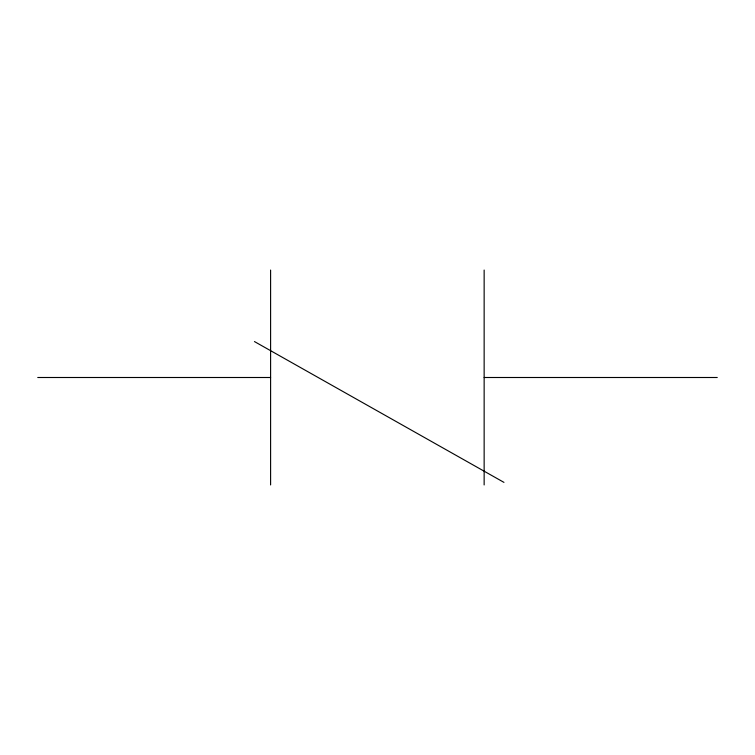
<?xml version="1.0" encoding="UTF-8"?>
<svg xmlns="http://www.w3.org/2000/svg" width="755" height="755" viewBox="0 0 755 755"><rect width="100%" height="100%" fill="white"/><g stroke="black" fill="none" stroke-linecap="round" stroke-linejoin="round"><path stroke-width="1.13" d="M37.75 377.5L270.601 377.5M484.144 377.5L717.25 377.5M254.454 341.562L503.962 482.379M484.144 270.054L484.144 484.946M270.601 270.054L270.601 484.946"/></g></svg>
